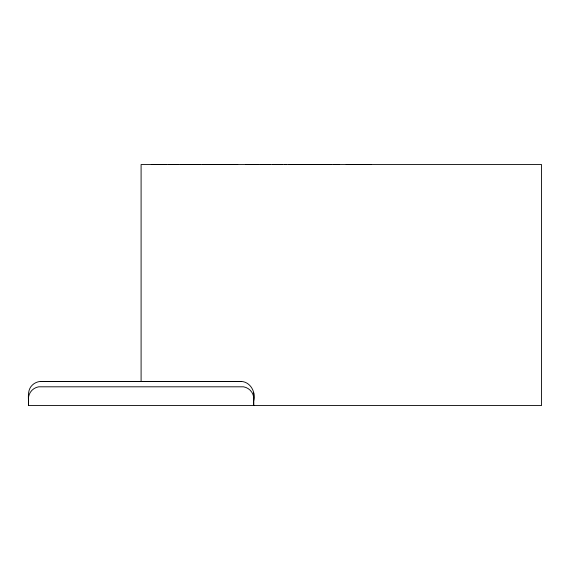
<?xml version="1.0" encoding="UTF-8"?>
<svg xmlns="http://www.w3.org/2000/svg" width="570" height="570" viewBox="0 0 570 570"><rect width="100%" height="100%" fill="white"/><g stroke="black" fill="none" stroke-linecap="round" stroke-linejoin="round"><path stroke-width="0.85" d="M141.096 381.551L141.096 164.509L541.5 164.509L541.5 405.569L28.5 405.569C28.828 398.815 26.683 390.357 32.312 385.092C34.977 382.484 38.767 381.13 42.479 381.444L239.699 381.444C249.795 380.817 256.101 391.526 253.7 400.739M28.5 397.475L28.55 396.941A12.355 12.355 0 0 1 38.675 386.809L243.525 386.809A12.355 12.355 0 0 1 253.65 396.941L253.7 405.569L253.679 392.851M151.314 164.431L165.906 164.431M168.278 164.431L178.773 164.431M180.562 164.431L189.76 164.431M190.587 164.431L200.726 164.431M203.07 164.431L208.463 164.431M209.938 164.431L219.714 164.431M221.132 164.431L231.47 164.431M232.56 164.431L237.726 164.431M245.984 164.431L258.623 164.431M260.191 164.431L270.322 164.431M272.467 164.431L282.243 164.431M284.473 164.431L286.339 164.431M289.132 164.431L291.028 164.431M293.094 164.431L302.599 164.431M303.945 164.431L314.44 164.431M315.139 164.431L320.297 164.431M321.409 164.431L331.747 164.431M334.02 164.431L339.414 164.431M346.225 164.431L356.485 164.431M357.803 164.431L371.17 164.431M40.392 381.444L241.345 381.472M28.5 395.195L28.5 405.569"/></g></svg>
